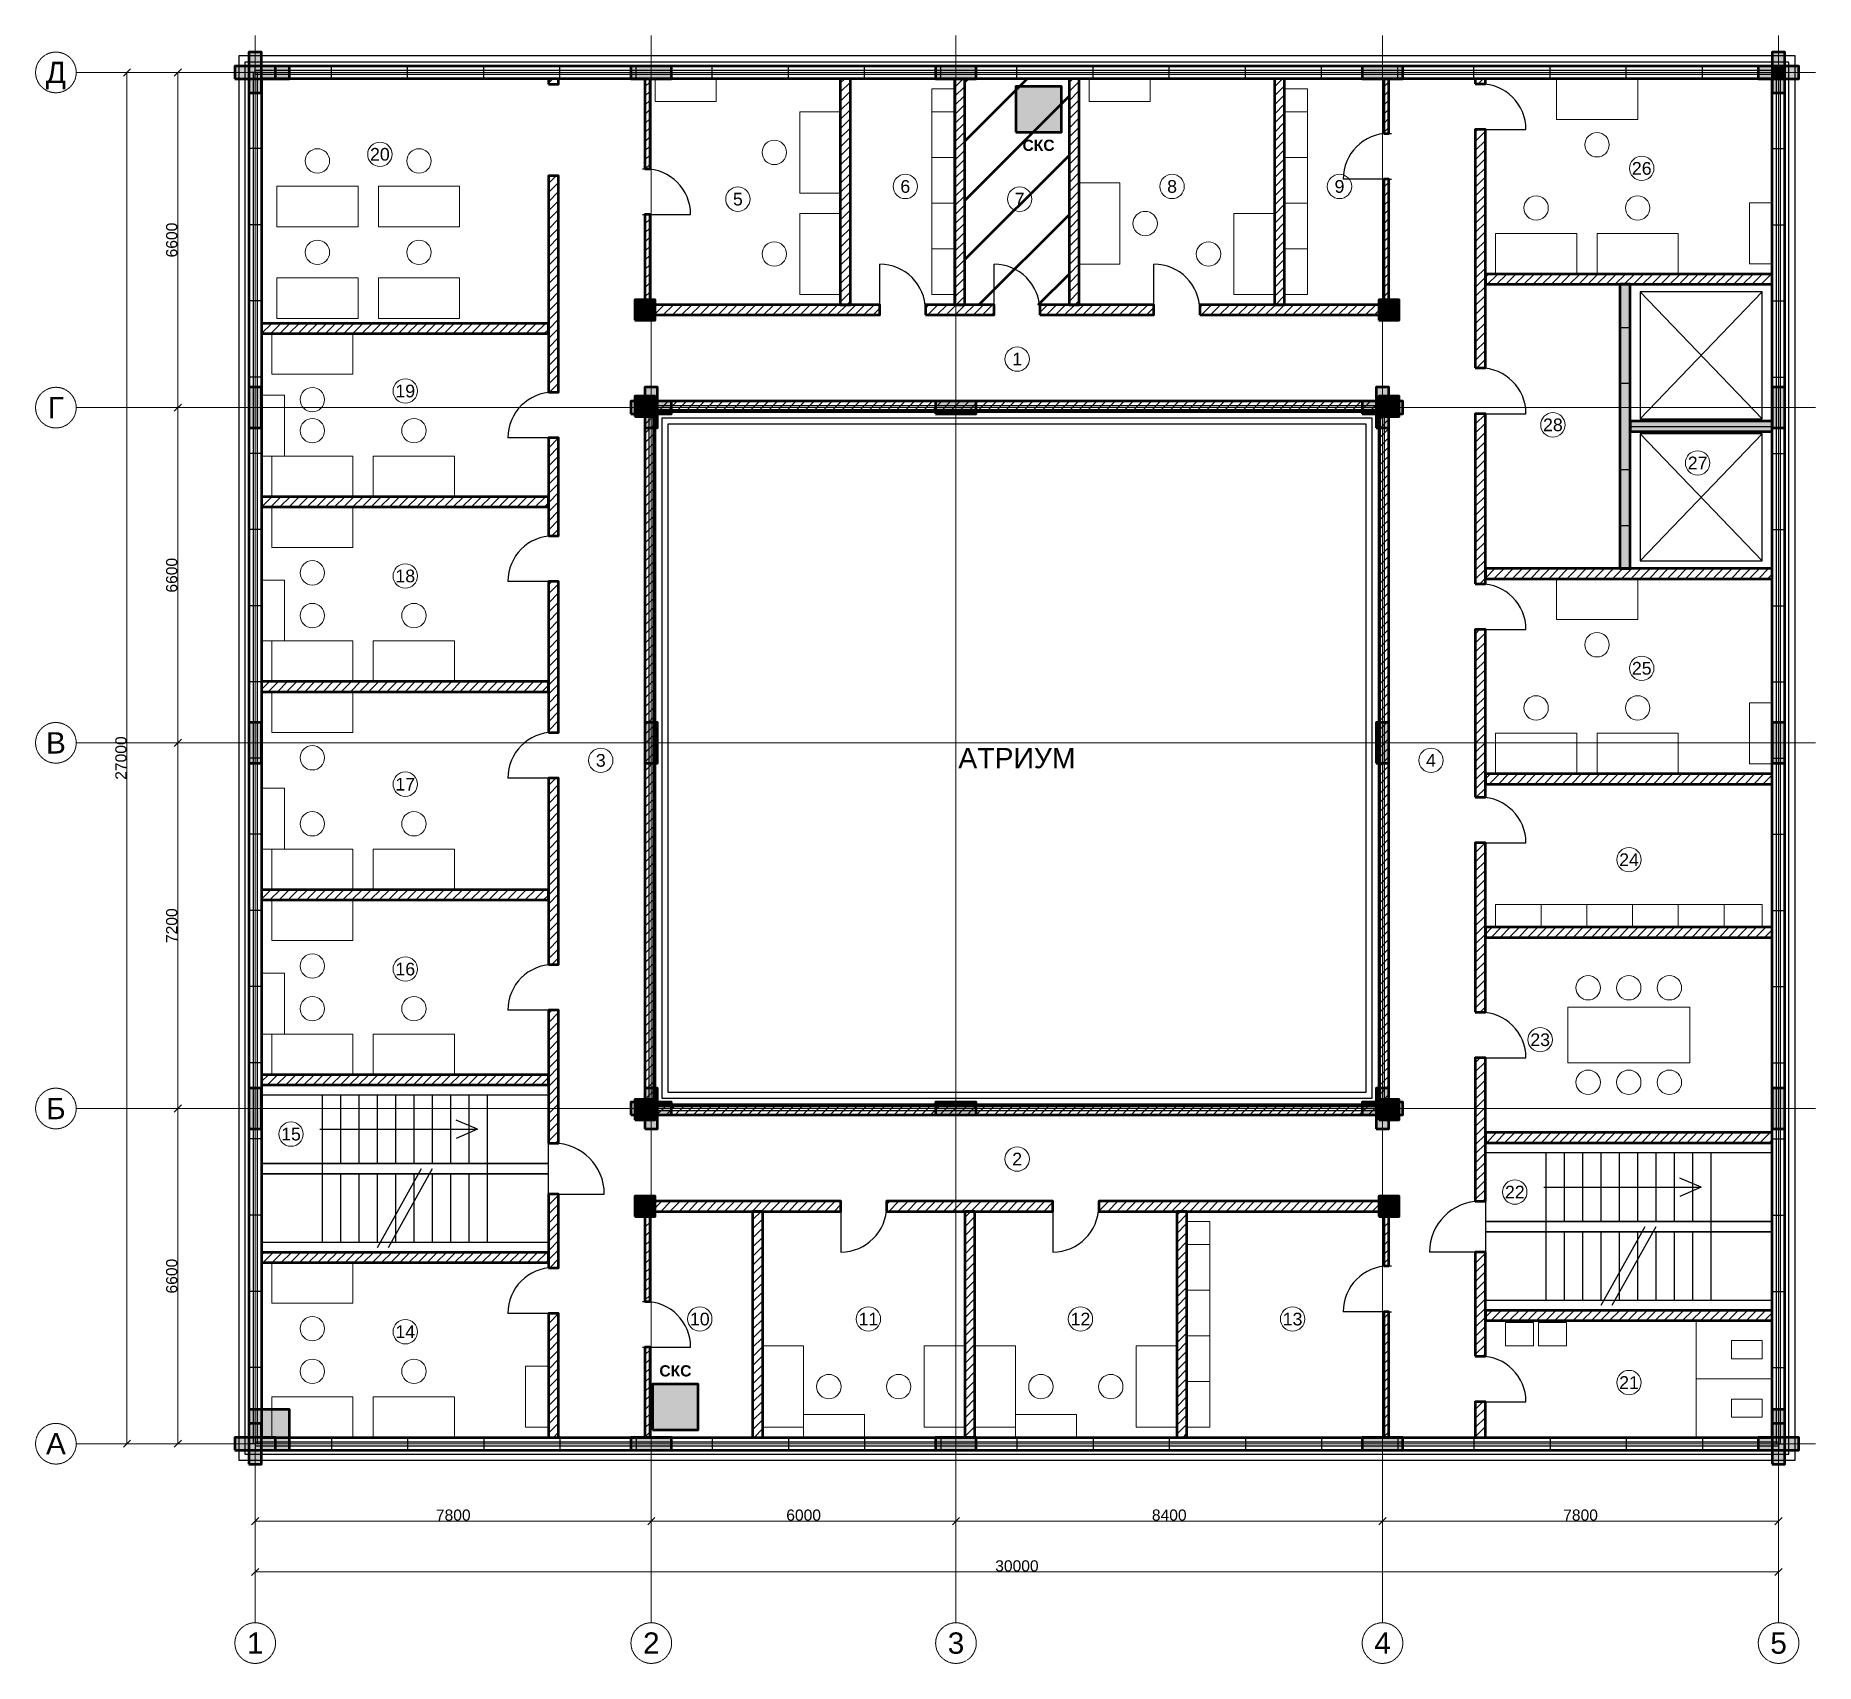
# Model space of a CAD drawing. Header units: millimetres. Extents: x -4325 to 30725, y -4325 to 27725.
import ezdxf
from ezdxf.enums import TextEntityAlignment as Align

# ---------------------------------------------------------------- set-up
doc = ezdxf.new("R2010")
doc.units = ezdxf.units.MM
doc.linetypes.add('CENTER2', pattern=[2.541, 1.587, -0.318, 0.318, -0.318])
for name, color, linetype, lineweight in [('A-ANNO-ROOM', 7, 'CONTINUOUS', 18), ('A-DIMS', 8, 'CONTINUOUS', 13), ('A-DOOR', 3, 'CONTINUOUS', 25), ('A-ELEV', 7, 'CONTINUOUS', 25), ('A-FACADE-PANEL', 8, 'CONTINUOUS', 25), ('A-FURN', 8, 'CONTINUOUS', 18), ('A-GLAZ-RIBBON', 5, 'CONTINUOUS', 25), ('A-GRID', 8, 'CENTER2', 13), ('A-HATCH', 9, 'CONTINUOUS', 9), ('A-OUTLINE', 7, 'CONTINUOUS', 50), ('A-SANI', 8, 'CONTINUOUS', 18), ('A-STAIR', 7, 'CONTINUOUS', 25), ('A-WALL-BLOCK', 9, 'CONTINUOUS', 50), ('A-WALL-RC', 7, 'CONTINUOUS', 50), ('E-SCS-RISER', 1, 'CONTINUOUS', 50), ('E-SERVER-ROOM', 1, 'CONTINUOUS', 50)]:
    doc.layers.add(name, color=color, linetype=linetype, lineweight=lineweight)
doc.styles.add('Arial', font='arial.ttf')
doc.styles.add('Arial-Bold', font='arialbd.ttf')
doc.styles.get("Standard").update_dxf_attribs({"font": 'arial.ttf'})

msp = doc.modelspace()

# ---------------------------------------------------------------- hatches: boundary and pattern name
at = {"layer": 'A-HATCH'}
h = msp.add_hatch(dxfattribs=at)
h.set_pattern_fill('ANSI31', scale=40)
h.paths.add_polyline_path([(5775, 26766.5), (5975, 26766.5), (5975, 26875), (5975, 26875), (5775, 26875), (5775, 26875)])
h = msp.add_hatch(dxfattribs=at)
h.set_pattern_fill('ANSI31', scale=40)
h.paths.add_polyline_path([(7675, 25100), (7775, 25100), (7775, 26875), (7775, 26875), (7675, 26875), (7675, 26875)])
h = msp.add_hatch(dxfattribs=at)
h.set_pattern_fill('ANSI31', scale=40)
h.paths.add_polyline_path([(11522, 22425), (11722, 22425), (11722, 26875), (11722, 26875), (11522, 26875), (11522, 26875)])
h = msp.add_hatch(dxfattribs=at)
h.set_pattern_fill('ANSI31', scale=40)
h.paths.add_polyline_path([(13774, 22425), (13974, 22425), (13974, 26875), (13974, 26875), (13774, 26875), (13774, 26875)])
h = msp.add_hatch(dxfattribs=at)
h.set_pattern_fill('ANSI31', scale=40)
h.paths.add_polyline_path([(16026, 22425), (16226, 22425), (16226, 26875), (16226, 26875), (16026, 26875), (16026, 26875)])
h = msp.add_hatch(dxfattribs=at)
h.set_pattern_fill('ANSI31', scale=40)
h.paths.add_polyline_path([(20073, 22425), (20273, 22425), (20273, 26875), (20273, 26875), (20073, 26875), (20073, 26875)])
h = msp.add_hatch(dxfattribs=at)
h.set_pattern_fill('ANSI31', scale=40)
h.paths.add_polyline_path([(22225, 25800), (22325, 25800), (22325, 26875), (22325, 26875), (22225, 26875), (22225, 26875)])
h = msp.add_hatch(dxfattribs=at)
h.set_pattern_fill('ANSI31', scale=40)
h.paths.add_polyline_path([(24025, 26775), (24225, 26775), (24225, 26875), (24225, 26875), (24025, 26875), (24025, 26875)])
h = msp.add_hatch(dxfattribs=at)
h.set_pattern_fill('ANSI31', scale=40)
h.paths.add_polyline_path([(24025, 21181), (24225, 21181), (24225, 25875), (24025, 25875)])
h = msp.add_hatch(dxfattribs=at)
h.set_pattern_fill('ANSI31', scale=40)
h.paths.add_polyline_path([(5775, 20702.5), (5975, 20702.5), (5975, 24966.5), (5775, 24966.5)])
h = msp.add_hatch(dxfattribs=at)
h.set_pattern_fill('ANSI31', scale=40)
h.paths.add_polyline_path([(22225, 22425), (22325, 22425), (22325, 24900), (22225, 24900)])
h = msp.add_hatch(dxfattribs=at)
h.set_pattern_fill('ANSI31', scale=40)
h.paths.add_polyline_path([(7675, 22425), (7775, 22425), (7775, 24200), (7675, 24200)])
h = msp.add_hatch(dxfattribs=at)
h.set_pattern_fill('ANSI31', scale=40)
h.paths.add_polyline_path([(24225, 22831), (29875, 22831), (29875, 22831), (29875, 23031), (29875, 23031), (24225, 23031)])
h = msp.add_hatch(dxfattribs=at)
h.set_pattern_fill('ANSI31', scale=40)
h.paths.add_polyline_path([(7675, 22225), (12298, 22225), (12298, 22425), (7675, 22425)])
h = msp.add_hatch(dxfattribs=at)
h.set_pattern_fill('ANSI31', scale=40)
h.paths.add_polyline_path([(13198, 22225), (14550, 22225), (14550, 22425), (13198, 22425)])
h = msp.add_hatch(dxfattribs=at)
h.set_pattern_fill('ANSI31', scale=40)
h.paths.add_polyline_path([(15450, 22225), (17699.5, 22225), (17699.5, 22425), (15450, 22425)])
h = msp.add_hatch(dxfattribs=at)
h.set_pattern_fill('ANSI31', scale=40)
h.paths.add_polyline_path([(18599.5, 22225), (22325, 22225), (22325, 22425), (18599.5, 22425)])
h = msp.add_hatch(dxfattribs=at)
h.set_pattern_fill('ANSI31', scale=40)
h.paths.add_polyline_path([(125, 21858), (125, 21858), (5775, 21858), (5775, 22058), (125, 22058), (125, 22058)])
h = msp.add_hatch(dxfattribs=at)
h.set_pattern_fill('ANSI31', scale=40)
h.paths.add_polyline_path([(7675, 20325), (22325, 20325), (22325, 20525), (7675, 20525)])
h = msp.add_hatch(dxfattribs=at)
h.set_pattern_fill('ANSI31', scale=40)
h.paths.add_polyline_path([(7675, 6675), (7875, 6675), (7875, 20325), (7675, 20325)])
h = msp.add_hatch(dxfattribs=at)
h.set_pattern_fill('ANSI31', scale=40)
h.paths.add_polyline_path([(22125, 6675), (22325, 6675), (22325, 20325), (22125, 20325)])
h = msp.add_hatch(dxfattribs=at)
h.set_pattern_fill('ANSI31', scale=40)
h.paths.add_polyline_path([(24025, 16931), (24225, 16931), (24225, 20281), (24025, 20281)])
h = msp.add_hatch(dxfattribs=at)
h.set_pattern_fill('ANSI31', scale=40)
h.paths.add_polyline_path([(5775, 17876.5), (5975, 17876.5), (5975, 19802.5), (5775, 19802.5)])
h = msp.add_hatch(dxfattribs=at)
h.set_pattern_fill('ANSI31', scale=40)
h.paths.add_polyline_path([(125, 18447), (125, 18447), (5775, 18447), (5775, 18647), (125, 18647), (125, 18647)])
h = msp.add_hatch(dxfattribs=at)
h.set_pattern_fill('ANSI31', scale=40)
h.paths.add_polyline_path([(24225, 17031), (29875, 17031), (29875, 17031), (29875, 17231), (29875, 17231), (24225, 17231)])
h = msp.add_hatch(dxfattribs=at)
h.set_pattern_fill('ANSI31', scale=40)
h.paths.add_polyline_path([(5775, 14006), (5975, 14006), (5975, 16976.5), (5775, 16976.5)])
h = msp.add_hatch(dxfattribs=at)
h.set_pattern_fill('ANSI31', scale=40)
h.paths.add_polyline_path([(24025, 12728.5), (24225, 12728.5), (24225, 16031), (24025, 16031)])
h = msp.add_hatch(dxfattribs=at)
h.set_pattern_fill('ANSI31', scale=40)
h.paths.add_polyline_path([(125, 14806), (125, 14806), (5775, 14806), (5775, 15006), (125, 15006), (125, 15006)])
h = msp.add_hatch(dxfattribs=at)
h.set_pattern_fill('ANSI31', scale=40)
h.paths.add_polyline_path([(5775, 9436), (5975, 9436), (5975, 13106), (5775, 13106)])
h = msp.add_hatch(dxfattribs=at)
h.set_pattern_fill('ANSI31', scale=40)
h.paths.add_polyline_path([(24225, 12988), (29875, 12988), (29875, 12988), (29875, 13188), (29875, 13188), (24225, 13188)])
h = msp.add_hatch(dxfattribs=at)
h.set_pattern_fill('ANSI31', scale=40)
h.paths.add_polyline_path([(24025, 8497), (24225, 8497), (24225, 11828.5), (24025, 11828.5)])
h = msp.add_hatch(dxfattribs=at)
h.set_pattern_fill('ANSI31', scale=40)
h.paths.add_polyline_path([(125, 10706), (125, 10706), (5775, 10706), (5775, 10906), (125, 10906), (125, 10906)])
h = msp.add_hatch(dxfattribs=at)
h.set_pattern_fill('ANSI31', scale=40)
h.paths.add_polyline_path([(24225, 9969), (29875, 9969), (29875, 9969), (29875, 10169), (29875, 10169), (24225, 10169)])
h = msp.add_hatch(dxfattribs=at)
h.set_pattern_fill('ANSI31', scale=40)
h.paths.add_polyline_path([(5775, 5916), (5975, 5916), (5975, 8536), (5775, 8536)])
h = msp.add_hatch(dxfattribs=at)
h.set_pattern_fill('ANSI31', scale=40)
h.paths.add_polyline_path([(24025, 4775), (24225, 4775), (24225, 7597), (24025, 7597)])
h = msp.add_hatch(dxfattribs=at)
h.set_pattern_fill('ANSI31', scale=40)
h.paths.add_polyline_path([(125, 7066), (125, 7066), (5775, 7066), (5775, 7266), (125, 7266), (125, 7266)])
h = msp.add_hatch(dxfattribs=at)
h.set_pattern_fill('ANSI31', scale=40)
h.paths.add_polyline_path([(7675, 6475), (22325, 6475), (22325, 6675), (7675, 6675)])
h = msp.add_hatch(dxfattribs=at)
h.set_pattern_fill('ANSI31', scale=40)
h.paths.add_polyline_path([(24225, 5925), (29875, 5925), (29875, 5925), (29875, 6125), (29875, 6125), (24225, 6125)])
h = msp.add_hatch(dxfattribs=at)
h.set_pattern_fill('ANSI31', scale=40)
h.paths.add_polyline_path([(5775, 3466), (5975, 3466), (5975, 4916), (5775, 4916)])
h = msp.add_hatch(dxfattribs=at)
h.set_pattern_fill('ANSI31', scale=40)
h.paths.add_polyline_path([(7675, 4575), (11534, 4575), (11534, 4775), (7675, 4775)])
h = msp.add_hatch(dxfattribs=at)
h.set_pattern_fill('ANSI31', scale=40)
h.paths.add_polyline_path([(7675, 2800), (7775, 2800), (7775, 4575), (7675, 4575)])
h = msp.add_hatch(dxfattribs=at)
h.set_pattern_fill('ANSI31', scale=40)
h.paths.add_polyline_path([(9796, 125), (9996, 125), (9996, 125), (9996, 4575), (9796, 4575), (9796, 125)])
h = msp.add_hatch(dxfattribs=at)
h.set_pattern_fill('ANSI31', scale=40)
h.paths.add_polyline_path([(12434, 4575), (15710.5, 4575), (15710.5, 4775), (12434, 4775)])
h = msp.add_hatch(dxfattribs=at)
h.set_pattern_fill('ANSI31', scale=40)
h.paths.add_polyline_path([(13972, 125), (14172, 125), (14172, 125), (14172, 4575), (13972, 4575), (13972, 125)])
h = msp.add_hatch(dxfattribs=at)
h.set_pattern_fill('ANSI31', scale=40)
h.paths.add_polyline_path([(16610.5, 4575), (22325, 4575), (22325, 4775), (16610.5, 4775)])
h = msp.add_hatch(dxfattribs=at)
h.set_pattern_fill('ANSI31', scale=40)
h.paths.add_polyline_path([(18149, 125), (18349, 125), (18349, 125), (18349, 4575), (18149, 4575), (18149, 125)])
h = msp.add_hatch(dxfattribs=at)
h.set_pattern_fill('ANSI31', scale=40)
h.paths.add_polyline_path([(22225, 3500), (22325, 3500), (22325, 4575), (22225, 4575)])
h = msp.add_hatch(dxfattribs=at)
h.set_pattern_fill('ANSI31', scale=40)
h.paths.add_polyline_path([(125, 3566), (125, 3566), (5775, 3566), (5775, 3766), (125, 3766), (125, 3766)])
h = msp.add_hatch(dxfattribs=at)
h.set_pattern_fill('ANSI31', scale=40)
h.paths.add_polyline_path([(24025, 1725), (24225, 1725), (24225, 3775), (24025, 3775)])
h = msp.add_hatch(dxfattribs=at)
h.set_pattern_fill('ANSI31', scale=40)
h.paths.add_polyline_path([(5775, 125), (5975, 125), (5975, 125), (5975, 2566), (5775, 2566), (5775, 125)])
h = msp.add_hatch(dxfattribs=at)
h.set_pattern_fill('ANSI31', scale=40)
h.paths.add_polyline_path([(22225, 125), (22325, 125), (22325, 125), (22325, 2600), (22225, 2600), (22225, 125)])
h = msp.add_hatch(dxfattribs=at)
h.set_pattern_fill('ANSI31', scale=40)
h.paths.add_polyline_path([(24225, 2425), (29875, 2425), (29875, 2425), (29875, 2625), (29875, 2625), (24225, 2625)])
h = msp.add_hatch(dxfattribs=at)
h.set_pattern_fill('ANSI31', scale=40)
h.paths.add_polyline_path([(7675, 125), (7775, 125), (7775, 125), (7775, 1900), (7675, 1900), (7675, 125)])
h = msp.add_hatch(dxfattribs=at)
h.set_pattern_fill('ANSI31', scale=40)
h.paths.add_polyline_path([(24025, 125), (24225, 125), (24225, 125), (24225, 825), (24025, 825), (24025, 125)])
at = {"layer": 'A-WALL-RC'}
h = msp.add_hatch(color=7, dxfattribs=at)
h.dxf.hatch_style = 1
h.paths.add_polyline_path([(-125, 26600), (125, 26600), (125, 27400), (-125, 27400)])
h = msp.add_hatch(color=7, dxfattribs=at)
h.dxf.hatch_style = 1
h.paths.add_polyline_path([(29875, 26600), (30125, 26600), (30125, 27400), (29875, 27400)])
h = msp.add_hatch(color=7, dxfattribs=at)
h.dxf.hatch_style = 1
h.paths.add_polyline_path([(-400, 26875), (400, 26875), (400, 27125), (-400, 27125)])
h = msp.add_hatch(color=7, dxfattribs=at)
h.dxf.hatch_style = 1
h.paths.add_polyline_path([(-125, 26875), (675, 26875), (675, 27125), (-125, 27125)])
h = msp.add_hatch(color=7, dxfattribs=at)
h.dxf.hatch_style = 1
h.paths.add_polyline_path([(7400, 26875), (8200, 26875), (8200, 27125), (7400, 27125)])
h = msp.add_hatch(color=7, dxfattribs=at)
h.dxf.hatch_style = 1
h.paths.add_polyline_path([(13400, 26875), (14200, 26875), (14200, 27125), (13400, 27125)])
h = msp.add_hatch(color=7, dxfattribs=at)
h.dxf.hatch_style = 1
h.paths.add_polyline_path([(21800, 26875), (22600, 26875), (22600, 27125), (21800, 27125)])
h = msp.add_hatch(color=7, dxfattribs=at)
h.dxf.hatch_style = 1
h.paths.add_polyline_path([(29600, 26875), (30400, 26875), (30400, 27125), (29600, 27125)])
h = msp.add_hatch(color=7, dxfattribs=at)
h.dxf.hatch_style = 1
h.paths.add_polyline_path([(29875, 26875), (30125, 26875), (30125, 27125), (29875, 27125)])
h = msp.add_hatch(color=7, dxfattribs=at)
h.dxf.hatch_style = 1
h.paths.add_polyline_path([(26875, 17231), (27075, 17231), (27075, 22831), (26875, 22831)])
h = msp.add_hatch(color=7, dxfattribs=at)
h.dxf.hatch_style = 1
h.paths.add_polyline_path([(7475, 22125), (7875, 22125), (7875, 22525), (7475, 22525)])
h = msp.add_hatch(color=7, dxfattribs=at)
h.dxf.hatch_style = 1
h.paths.add_polyline_path([(22125, 22125), (22525, 22125), (22525, 22525), (22125, 22525)])
h = msp.add_hatch(color=7, dxfattribs=at)
h.dxf.hatch_style = 1
h.paths.add_polyline_path([(-125, 20000), (125, 20000), (125, 20800), (-125, 20800)])
h = msp.add_hatch(color=7, dxfattribs=at)
h.dxf.hatch_style = 1
h.paths.add_polyline_path([(7675, 20000), (7925, 20000), (7925, 20800), (7675, 20800)])
h = msp.add_hatch(color=7, dxfattribs=at)
h.dxf.hatch_style = 1
h.paths.add_polyline_path([(22075, 20000), (22325, 20000), (22325, 20800), (22075, 20800)])
h = msp.add_hatch(color=7, dxfattribs=at)
h.dxf.hatch_style = 1
h.paths.add_polyline_path([(29875, 20000), (30125, 20000), (30125, 20800), (29875, 20800)])
h = msp.add_hatch(color=7, dxfattribs=at)
h.dxf.hatch_style = 1
h.paths.add_polyline_path([(7400, 20275), (8200, 20275), (8200, 20525), (7400, 20525)])
h = msp.add_hatch(color=7, dxfattribs=at)
h.dxf.hatch_style = 1
h.paths.add_polyline_path([(7475, 20225), (7875, 20225), (7875, 20625), (7475, 20625)])
h = msp.add_hatch(color=7, dxfattribs=at)
h.dxf.hatch_style = 1
h.paths.add_polyline_path([(13400, 20275), (14200, 20275), (14200, 20525), (13400, 20525)])
h = msp.add_hatch(color=7, dxfattribs=at)
h.dxf.hatch_style = 1
h.paths.add_polyline_path([(21800, 20275), (22600, 20275), (22600, 20525), (21800, 20525)])
h = msp.add_hatch(color=7, dxfattribs=at)
h.dxf.hatch_style = 1
h.paths.add_polyline_path([(22125, 20225), (22525, 20225), (22525, 20625), (22125, 20625)])
h = msp.add_hatch(color=7, dxfattribs=at)
h.dxf.hatch_style = 1
h.paths.add_polyline_path([(27075, 19931), (29875, 19931), (29875, 19931), (29875, 20131), (29875, 20131), (27075, 20131)])
h = msp.add_hatch(color=7, dxfattribs=at)
h.dxf.hatch_style = 1
h.paths.add_polyline_path([(-125, 13400), (125, 13400), (125, 14200), (-125, 14200)])
h = msp.add_hatch(color=7, dxfattribs=at)
h.dxf.hatch_style = 1
h.paths.add_polyline_path([(7675, 13400), (7925, 13400), (7925, 14200), (7675, 14200)])
h = msp.add_hatch(color=7, dxfattribs=at)
h.dxf.hatch_style = 1
h.paths.add_polyline_path([(22075, 13400), (22325, 13400), (22325, 14200), (22075, 14200)])
h = msp.add_hatch(color=7, dxfattribs=at)
h.dxf.hatch_style = 1
h.paths.add_polyline_path([(29875, 13400), (30125, 13400), (30125, 14200), (29875, 14200)])
h = msp.add_hatch(color=7, dxfattribs=at)
h.dxf.hatch_style = 1
h.paths.add_polyline_path([(-125, 6200), (125, 6200), (125, 7000), (-125, 7000)])
h = msp.add_hatch(color=7, dxfattribs=at)
h.dxf.hatch_style = 1
h.paths.add_polyline_path([(7400, 6475), (8200, 6475), (8200, 6725), (7400, 6725)])
h = msp.add_hatch(color=7, dxfattribs=at)
h.dxf.hatch_style = 1
h.paths.add_polyline_path([(7475, 6375), (7875, 6375), (7875, 6775), (7475, 6775)])
h = msp.add_hatch(color=7, dxfattribs=at)
h.dxf.hatch_style = 1
h.paths.add_polyline_path([(7675, 6200), (7925, 6200), (7925, 7000), (7675, 7000)])
h = msp.add_hatch(color=7, dxfattribs=at)
h.dxf.hatch_style = 1
h.paths.add_polyline_path([(13400, 6475), (14200, 6475), (14200, 6725), (13400, 6725)])
h = msp.add_hatch(color=7, dxfattribs=at)
h.dxf.hatch_style = 1
h.paths.add_polyline_path([(21800, 6475), (22600, 6475), (22600, 6725), (21800, 6725)])
h = msp.add_hatch(color=7, dxfattribs=at)
h.dxf.hatch_style = 1
h.paths.add_polyline_path([(22075, 6200), (22325, 6200), (22325, 7000), (22075, 7000)])
h = msp.add_hatch(color=7, dxfattribs=at)
h.dxf.hatch_style = 1
h.paths.add_polyline_path([(22125, 6375), (22525, 6375), (22525, 6775), (22125, 6775)])
h = msp.add_hatch(color=7, dxfattribs=at)
h.dxf.hatch_style = 1
h.paths.add_polyline_path([(29875, 6200), (30125, 6200), (30125, 7000), (29875, 7000)])
h = msp.add_hatch(color=7, dxfattribs=at)
h.dxf.hatch_style = 1
h.paths.add_polyline_path([(7475, 4475), (7875, 4475), (7875, 4875), (7475, 4875)])
h = msp.add_hatch(color=7, dxfattribs=at)
h.dxf.hatch_style = 1
h.paths.add_polyline_path([(22125, 4475), (22525, 4475), (22525, 4875), (22125, 4875)])
h = msp.add_hatch(color=7, dxfattribs=at)
h.dxf.hatch_style = 1
h.paths.add_polyline_path([(-125, -125), (675, -125), (675, 675), (-125, 675)])
h = msp.add_hatch(color=7, dxfattribs=at)
h.dxf.hatch_style = 1
h.paths.add_polyline_path([(-125, -400), (125, -400), (125, 400), (-125, 400)])
h = msp.add_hatch(color=7, dxfattribs=at)
h.dxf.hatch_style = 1
h.paths.add_polyline_path([(29875, -125), (30125, -125), (30125, 675), (29875, 675)])
h = msp.add_hatch(color=7, dxfattribs=at)
h.dxf.hatch_style = 1
h.paths.add_polyline_path([(29875, -400), (30125, -400), (30125, 400), (29875, 400)])
h = msp.add_hatch(color=7, dxfattribs=at)
h.dxf.hatch_style = 1
h.paths.add_polyline_path([(-400, -125), (400, -125), (400, 125), (-400, 125)])
h = msp.add_hatch(color=7, dxfattribs=at)
h.dxf.hatch_style = 1
h.paths.add_polyline_path([(7400, -125), (8200, -125), (8200, 125), (7400, 125)])
h = msp.add_hatch(color=7, dxfattribs=at)
h.dxf.hatch_style = 1
h.paths.add_polyline_path([(13400, -125), (14200, -125), (14200, 125), (13400, 125)])
h = msp.add_hatch(color=7, dxfattribs=at)
h.dxf.hatch_style = 1
h.paths.add_polyline_path([(21800, -125), (22600, -125), (22600, 125), (21800, 125)])
h = msp.add_hatch(color=7, dxfattribs=at)
h.dxf.hatch_style = 1
h.paths.add_polyline_path([(29600, -125), (30400, -125), (30400, 125), (29600, 125)])
at = {"layer": 'E-SCS-RISER'}
h = msp.add_hatch(color=7, dxfattribs=at)
h.dxf.hatch_style = 1
h.paths.add_polyline_path([(14976, 25825), (15876, 25825), (15876, 26725), (14976, 26725)])
h = msp.add_hatch(color=7, dxfattribs=at)
h.dxf.hatch_style = 1
h.paths.add_polyline_path([(7825, 275), (8725, 275), (8725, 1175), (7825, 1175)])
at = {"layer": 'E-SERVER-ROOM'}
h = msp.add_hatch(dxfattribs=at)
h.set_pattern_fill('ANSI31', scale=260)
h.paths.add_polyline_path([(13974, 22425), (16026, 22425), (16026, 26875), (13974, 26875)])

# ---------------------------------------------------------------- linework, layer by layer
at = {"layer": 'A-ANNO-ROOM'}
for centre in [(2455, 25388), (27305, 25111), (12802, 24755), (18056, 24755), (21353, 24755), (9505, 24505), (15054, 24505), (15005, 21355), (2955, 20727), (25555, 20061), (28405, 19311), (2955, 17086), (27305, 15268), (6805, 13455), (23155, 13455), (2955, 12986), (27055, 11499), (2955, 9346), (25305, 7955), (705, 6096), (15005, 5605), (24805, 4955), (8755, 2455), (12076, 2455), (16252, 2455), (20429, 2455), (2955, 2205), (27055, 1205)]:
    msp.add_circle(centre, 240, dxfattribs=at)
at = {"layer": 'A-DIMS'}
for p, q in [((-2595.71, 26929.29), (-2454.29, 27070.71)), ((-2525, 0), (-2525, 27000)), ((-1595.71, 26929.29), (-1454.29, 27070.71)), ((-1525, 20400), (-1525, 27000)), ((-1595.71, 20329.29), (-1454.29, 20470.71)), ((-1595.71, 20329.29), (-1454.29, 20470.71)), ((-1525, 13800), (-1525, 20400)), ((-1595.71, 13729.29), (-1454.29, 13870.71)), ((-1595.71, 13729.29), (-1454.29, 13870.71)), ((-1525, 6600), (-1525, 13800)), ((-1595.71, 6529.29), (-1454.29, 6670.71)), ((-1595.71, 6529.29), (-1454.29, 6670.71)), ((-1525, 0), (-1525, 6600)), ((-2595.71, -70.71), (-2454.29, 70.71)), ((-1595.71, -70.71), (-1454.29, 70.71)), ((-70.71, -1595.71), (70.71, -1454.29)), ((0, -1525), (7800, -1525)), ((7729.29, -1595.71), (7870.71, -1454.29)), ((7729.29, -1595.71), (7870.71, -1454.29)), ((7800, -1525), (13800, -1525)), ((13729.29, -1595.71), (13870.71, -1454.29)), ((13729.29, -1595.71), (13870.71, -1454.29)), ((13800, -1525), (22200, -1525)), ((22129.29, -1595.71), (22270.71, -1454.29)), ((22129.29, -1595.71), (22270.71, -1454.29)), ((22200, -1525), (30000, -1525)), ((29929.29, -1595.71), (30070.71, -1454.29)), ((-70.71, -2595.71), (70.71, -2454.29)), ((0, -2525), (30000, -2525)), ((29929.29, -2595.71), (30070.71, -2454.29))]:
    msp.add_line(p, q, dxfattribs=at)
at = {"layer": 'A-DOOR'}
for p, q in [((5775, 26766.5), (5975, 26766.5)), ((24025, 26775), (24225, 26775)), ((22275, 25800), (22375, 25800)), ((24025, 25875), (24225, 25875)), ((24125, 25875), (25025, 25875)), ((5775, 24966.5), (5975, 24966.5)), ((7625, 25100), (7725, 25100)), ((22325, 24900), (21425, 24900)), ((22275, 24900), (22375, 24900)), ((7625, 24200), (7725, 24200)), ((7675, 24200), (8575, 24200)), ((12298, 22325), (12298, 23225)), ((14550, 22325), (14550, 23225)), ((17699.5, 22325), (17699.5, 23225)), ((12298, 22225), (12298, 22425)), ((13198, 22225), (13198, 22425)), ((14550, 22225), (14550, 22425)), ((15450, 22225), (15450, 22425)), ((17699.5, 22225), (17699.5, 22425)), ((18599.5, 22225), (18599.5, 22425)), ((26875, 21981), (27075, 21981)), ((24025, 21181), (24225, 21181)), ((5775, 20702.5), (5975, 20702.5)), ((26875, 20881), (27075, 20881)), ((24025, 20281), (24225, 20281)), ((24125, 20281), (25025, 20281)), ((5875, 19802.5), (4975, 19802.5)), ((5775, 19802.5), (5975, 19802.5)), ((26875, 19181), (27075, 19181)), ((5775, 17876.5), (5975, 17876.5)), ((26875, 18081), (27075, 18081)), ((5875, 16976.5), (4975, 16976.5)), ((5775, 16976.5), (5975, 16976.5)), ((24025, 16931), (24225, 16931)), ((24025, 16031), (24225, 16031)), ((24125, 16031), (25025, 16031)), ((5775, 14006), (5975, 14006)), ((5875, 13106), (4975, 13106)), ((5775, 13106), (5975, 13106)), ((24025, 12728.5), (24225, 12728.5)), ((24025, 11828.5), (24225, 11828.5)), ((24125, 11828.5), (25025, 11828.5)), ((5775, 9436), (5975, 9436)), ((5875, 8536), (4975, 8536)), ((5775, 8536), (5975, 8536)), ((24025, 8497), (24225, 8497)), ((24025, 7597), (24225, 7597)), ((24125, 7597), (25025, 7597)), ((5775, 5916), (5975, 5916)), ((5775, 4916), (5975, 4916)), ((5875, 4916), (6875, 4916)), ((11534, 4575), (11534, 4775)), ((11534, 4675), (11534, 3775)), ((12434, 4575), (12434, 4775)), ((15710.5, 4575), (15710.5, 4775)), ((15710.5, 4675), (15710.5, 3775)), ((16610.5, 4575), (16610.5, 4775)), ((24025, 4775), (24225, 4775)), ((24125, 3775), (23125, 3775)), ((24025, 3775), (24225, 3775)), ((5775, 3466), (5975, 3466)), ((22275, 3500), (22375, 3500)), ((5875, 2566), (4975, 2566)), ((5775, 2566), (5975, 2566)), ((7625, 2800), (7725, 2800)), ((22325, 2600), (21425, 2600)), ((22275, 2600), (22375, 2600)), ((7625, 1900), (7725, 1900)), ((7675, 1900), (8575, 1900)), ((24025, 1725), (24225, 1725)), ((24025, 825), (24225, 825)), ((24125, 825), (25025, 825))]:
    msp.add_line(p, q, dxfattribs=at)
for centre, radius, start, end in [((24125, 25875), 900, 0, 90), ((22325, 24900), 900, 90, 180), ((7675, 24200), 900, 0, 90), ((12298, 22325), 900, 0, 90), ((14550, 22325), 900, 0, 90), ((17699.5, 22325), 900, 0, 90), ((24125, 20281), 900, 0, 90), ((5875, 19802.5), 900, 90, 180), ((5875, 16976.5), 900, 90, 180), ((24125, 16031), 900, 0, 90), ((5875, 13106), 900, 90, 180), ((24125, 11828.5), 900, 0, 90), ((5875, 8536), 900, 90, 180), ((24125, 7597), 900, 0, 90), ((5875, 4916), 1000, 0, 90), ((11534, 4675), 900, -90, 0), ((15710.5, 4675), 900, -90, 0), ((24125, 3775), 1000, 90, 180), ((5875, 2566), 900, 90, 180), ((22325, 2600), 900, 90, 180), ((7675, 1900), 900, 0, 90), ((24125, 825), 900, 0, 90)]:
    msp.add_arc(centre, radius, start, end, dxfattribs=at)
at = {"layer": 'A-ELEV'}
for p, q in [((27275, 20181), (29675, 22681)), ((27275, 22681), (29675, 20181)), ((27075, 20031), (29875, 20031)), ((27275, 17381), (29675, 19881)), ((27275, 19881), (29675, 17381))]:
    msp.add_line(p, q, dxfattribs=at)
for points in [[(27275, 20181), (29675, 20181), (29675, 22681), (27275, 22681)], [(27275, 17381), (29675, 17381), (29675, 19881), (27275, 19881)]]:
    msp.add_lwpolyline(points, close=True, dxfattribs=at)
at = {"layer": 'A-FACADE-PANEL'}
for points in [[(-325, -325), (30325, -325), (30325, 27325), (-325, 27325)], [(-205, -205), (30205, -205), (30205, 27205), (-205, 27205)], [(8005, 6805), (21995, 6805), (21995, 20195), (8005, 20195)], [(8125, 6925), (21875, 6925), (21875, 20075), (8125, 20075)]]:
    msp.add_lwpolyline(points, close=True, dxfattribs=at)
at = {"layer": 'A-FURN'}
for p, q in [((13324, 26225), (13774, 26225)), ((20273, 26225), (20723, 26225)), ((13324, 25325), (13774, 25325)), ((20273, 25325), (20723, 25325)), ((13324, 24425), (13774, 24425)), ((20273, 24425), (20723, 24425)), ((13324, 23525), (13774, 23525)), ((20273, 23525), (20723, 23525)), ((25325, 10169), (25325, 10619)), ((26225, 10169), (26225, 10619)), ((27125, 10169), (27125, 10619)), ((28025, 10169), (28025, 10619)), ((28925, 10169), (28925, 10619)), ((18349, 3925), (18799, 3925)), ((18349, 3025), (18799, 3025)), ((18349, 2125), (18799, 2125)), ((18349, 1225), (18799, 1225))]:
    msp.add_line(p, q, dxfattribs=at)
for points in [[(7875, 26425), (9075, 26425), (9075, 26875), (7875, 26875)], [(13324, 22625), (13774, 22625), (13774, 26675), (13324, 26675)], [(16426, 26425), (17626, 26425), (17626, 26875), (16426, 26875)], [(20273, 22625), (20723, 22625), (20723, 26675), (20273, 26675)], [(25625, 26075), (27225, 26075), (27225, 26875), (25625, 26875)], [(10722, 24625), (11522, 24625), (11522, 26225), (10722, 26225)], [(425, 23958), (2025, 23958), (2025, 24758), (425, 24758)], [(2425, 23958), (4025, 23958), (4025, 24758), (2425, 24758)], [(16226, 23225), (17026, 23225), (17026, 24825), (16226, 24825)], [(10722, 22625), (11522, 22625), (11522, 24225), (10722, 24225)], [(19273, 22625), (20073, 22625), (20073, 24225), (19273, 24225)], [(29425, 23231), (29875, 23231), (29875, 24431), (29425, 24431)], [(24425, 23031), (26025, 23031), (26025, 23831), (24425, 23831)], [(26425, 23031), (28025, 23031), (28025, 23831), (26425, 23831)], [(425, 22158), (2025, 22158), (2025, 22958), (425, 22958)], [(2425, 22158), (4025, 22158), (4025, 22958), (2425, 22958)], [(325, 21058), (1925, 21058), (1925, 21858), (325, 21858)], [(125, 19447), (575, 19447), (575, 20647), (125, 20647)], [(325, 18647), (1925, 18647), (1925, 19447), (325, 19447)], [(2325, 18647), (3925, 18647), (3925, 19447), (2325, 19447)], [(325, 17647), (1925, 17647), (1925, 18447), (325, 18447)], [(125, 15806), (575, 15806), (575, 17006), (125, 17006)], [(25625, 16231), (27225, 16231), (27225, 17031), (25625, 17031)], [(325, 15006), (1925, 15006), (1925, 15806), (325, 15806)], [(2325, 15006), (3925, 15006), (3925, 15806), (2325, 15806)], [(325, 14006), (1925, 14006), (1925, 14806), (325, 14806)], [(29425, 13388), (29875, 13388), (29875, 14588), (29425, 14588)], [(24425, 13188), (26025, 13188), (26025, 13988), (24425, 13988)], [(26425, 13188), (28025, 13188), (28025, 13988), (26425, 13988)], [(125, 11706), (575, 11706), (575, 12906), (125, 12906)], [(325, 10906), (1925, 10906), (1925, 11706), (325, 11706)], [(2325, 10906), (3925, 10906), (3925, 11706), (2325, 11706)], [(325, 9906), (1925, 9906), (1925, 10706), (325, 10706)], [(24425, 10169), (29675, 10169), (29675, 10619), (24425, 10619)], [(125, 8066), (575, 8066), (575, 9266), (125, 9266)], [(25850, 7497), (28250, 7497), (28250, 8597), (25850, 8597)], [(325, 7266), (1925, 7266), (1925, 8066), (325, 8066)], [(2325, 7266), (3925, 7266), (3925, 8066), (2325, 8066)], [(18349, 325), (18799, 325), (18799, 4375), (18349, 4375)], [(325, 2766), (1925, 2766), (1925, 3566), (325, 3566)], [(9996, 325), (10796, 325), (10796, 1925), (9996, 1925)], [(13172, 325), (13972, 325), (13972, 1925), (13172, 1925)], [(14172, 325), (14972, 325), (14972, 1925), (14172, 1925)], [(17349, 325), (18149, 325), (18149, 1925), (17349, 1925)], [(5325, 325), (5775, 325), (5775, 1525), (5325, 1525)], [(325, 125), (1925, 125), (1925, 925), (325, 925)], [(2325, 125), (3925, 125), (3925, 925), (2325, 925)], [(10796, 125), (11996, 125), (11996, 575), (10796, 575)], [(14972, 125), (16172, 125), (16172, 575), (14972, 575)]]:
    msp.add_lwpolyline(points, close=True, dxfattribs=at)
for centre in [(10222, 25425), (26425, 25575), (1225, 25258), (3225, 25258), (25225, 24331), (27225, 24331), (17526, 24025), (1225, 23458), (3225, 23458), (10222, 23425), (18773, 23425), (1125, 20558), (1125, 19947), (3125, 19947), (1125, 17147), (1125, 16306), (3125, 16306), (26425, 15731), (25225, 14488), (27225, 14488), (1125, 13506), (1125, 12206), (3125, 12206), (1125, 9406), (26250, 8977), (27050, 8977), (27850, 8977), (1125, 8566), (3125, 8566), (26250, 7117), (27050, 7117), (27850, 7117), (1125, 2266), (1125, 1425), (3125, 1425), (11296, 1125), (12672, 1125), (15472, 1125), (16849, 1125)]:
    msp.add_circle(centre, 240, dxfattribs=at)
at = {"layer": 'A-GLAZ-RIBBON'}
for p, q in [((125, 27000), (-125, 27000)), ((-40, 27000), (-40, 0)), ((0, 26875), (0, 27125)), ((30000, 27040), (0, 27040)), ((40, 27000), (40, 0)), ((1500, 26875), (1500, 27125)), ((3000, 26875), (3000, 27125)), ((4500, 26875), (4500, 27125)), ((6000, 26875), (6000, 27125)), ((7500, 26875), (7500, 27125)), ((9000, 26875), (9000, 27125)), ((10500, 26875), (10500, 27125)), ((12000, 26875), (12000, 27125)), ((13500, 26875), (13500, 27125)), ((15000, 26875), (15000, 27125)), ((16500, 26875), (16500, 27125)), ((18000, 26875), (18000, 27125)), ((19500, 26875), (19500, 27125)), ((21000, 26875), (21000, 27125)), ((22500, 26875), (22500, 27125)), ((24000, 26875), (24000, 27125)), ((25500, 26875), (25500, 27125)), ((27000, 26875), (27000, 27125)), ((28500, 26875), (28500, 27125)), ((29875, 27000), (30125, 27000)), ((29960, 0), (29960, 27000)), ((30000, 26875), (30000, 27125)), ((30040, 0), (30040, 27000)), ((30000, 26960), (0, 26960)), ((125, 25500), (-125, 25500)), ((29875, 25500), (30125, 25500)), ((125, 24000), (-125, 24000)), ((29875, 24000), (30125, 24000)), ((125, 22500), (-125, 22500)), ((29875, 22500), (30125, 22500)), ((125, 21000), (-125, 21000)), ((29875, 21000), (30125, 21000)), ((7760, 6600), (7760, 20400)), ((7800, 20440), (22200, 20440)), ((7800, 20360), (22200, 20360)), ((7840, 6600), (7840, 20400)), ((22160, 6600), (22160, 20400)), ((22240, 6600), (22240, 20400)), ((125, 19500), (-125, 19500)), ((29875, 19500), (30125, 19500)), ((125, 18000), (-125, 18000)), ((29875, 18000), (30125, 18000)), ((125, 16500), (-125, 16500)), ((29875, 16500), (30125, 16500)), ((125, 15000), (-125, 15000)), ((29875, 15000), (30125, 15000)), ((125, 13500), (-125, 13500)), ((29875, 13500), (30125, 13500)), ((125, 12000), (-125, 12000)), ((29875, 12000), (30125, 12000)), ((125, 10500), (-125, 10500)), ((29875, 10500), (30125, 10500)), ((125, 9000), (-125, 9000)), ((29875, 9000), (30125, 9000)), ((125, 7500), (-125, 7500)), ((29875, 7500), (30125, 7500)), ((7800, 6640), (22200, 6640)), ((7800, 6560), (22200, 6560)), ((125, 6000), (-125, 6000)), ((29875, 6000), (30125, 6000)), ((125, 4500), (-125, 4500)), ((29875, 4500), (30125, 4500)), ((125, 3000), (-125, 3000)), ((29875, 3000), (30125, 3000)), ((125, 1500), (-125, 1500)), ((29875, 1500), (30125, 1500)), ((125, 0), (-125, 0)), ((0, 125), (0, -125)), ((0, 40), (30000, 40)), ((1500, 125), (1500, -125)), ((3000, 125), (3000, -125)), ((4500, 125), (4500, -125)), ((6000, 125), (6000, -125)), ((7500, 125), (7500, -125)), ((9000, 125), (9000, -125)), ((10500, 125), (10500, -125)), ((12000, 125), (12000, -125)), ((13500, 125), (13500, -125)), ((15000, 125), (15000, -125)), ((16500, 125), (16500, -125)), ((18000, 125), (18000, -125)), ((19500, 125), (19500, -125)), ((21000, 125), (21000, -125)), ((22500, 125), (22500, -125)), ((24000, 125), (24000, -125)), ((25500, 125), (25500, -125)), ((27000, 125), (27000, -125)), ((28500, 125), (28500, -125)), ((29875, 0), (30125, 0)), ((30000, 125), (30000, -125)), ((0, -40), (30000, -40))]:
    msp.add_line(p, q, dxfattribs=at)
at = {"layer": 'A-GRID'}
for p, q in [((0, -3525), (0, 27725)), ((7800, -3525), (7800, 27725)), ((13800, -3525), (13800, 27725)), ((22200, -3525), (22200, 27725)), ((30000, -3525), (30000, 27725)), ((-3525, 27000), (30725, 27000)), ((-3525, 20400), (30725, 20400)), ((-3525, 13800), (30725, 13800)), ((-3525, 6600), (30725, 6600)), ((-3525, 0), (30725, 0))]:
    msp.add_line(p, q, dxfattribs=at)
for centre in [(-3925, 27000), (-3925, 20400), (-3925, 13800), (-3925, 6600), (-3925, 0), (0, -3925), (7800, -3925), (13800, -3925), (22200, -3925), (30000, -3925)]:
    msp.add_circle(centre, 400, dxfattribs=at)
at = {"layer": 'A-OUTLINE'}
for points in [[(-125, -125), (30125, -125), (30125, 27125), (-125, 27125)], [(125, 125), (29875, 125), (29875, 26875), (125, 26875)], [(7675, 6475), (22325, 6475), (22325, 20525), (7675, 20525)]]:
    msp.add_lwpolyline(points, close=True, dxfattribs=at)
at = {"layer": 'A-SANI'}
for points in [[(24625, 1925), (25175, 1925), (25175, 2385), (24625, 2385)], [(25275, 1925), (25825, 1925), (25825, 2385), (25275, 2385)], [(28375, 1275), (29875, 1275), (29875, 2425), (28375, 2425)], [(29075, 1670), (29675, 1670), (29675, 2030), (29075, 2030)], [(28375, 125), (29875, 125), (29875, 1275), (28375, 1275)], [(29075, 520), (29675, 520), (29675, 880), (29075, 880)]]:
    msp.add_lwpolyline(points, close=True, dxfattribs=at)
at = {"layer": 'A-STAIR'}
for p, q in [((1325, 3966), (1325, 6866)), ((1686.11, 5516), (1686.11, 6866)), ((2047.22, 5516), (2047.22, 6866)), ((2408.33, 5516), (2408.33, 6866)), ((2769.44, 5516), (2769.44, 6866)), ((3130.56, 5516), (3130.56, 6866)), ((3491.67, 5516), (3491.67, 6866)), ((3852.78, 5516), (3852.78, 6866)), ((4213.89, 5516), (4213.89, 6866)), ((4575, 5516), (4575, 6866)), ((4575, 3966), (4575, 6866)), ((4375, 6191), (3955, 6371)), ((1275, 6191), (4375, 6191)), ((4375, 6191), (3955, 6011)), ((25425, 2825), (25425, 5725)), ((25786.11, 4375), (25786.11, 5725)), ((26147.22, 4375), (26147.22, 5725)), ((26508.33, 4375), (26508.33, 5725)), ((26869.44, 4375), (26869.44, 5725)), ((27230.56, 4375), (27230.56, 5725)), ((27591.67, 4375), (27591.67, 5725)), ((27952.78, 4375), (27952.78, 5725)), ((28313.89, 4375), (28313.89, 5725)), ((28675, 4375), (28675, 5725)), ((28675, 2825), (28675, 5725)), ((1686.11, 3966), (1686.11, 5316)), ((2047.22, 3966), (2047.22, 5316)), ((2408.33, 3866), (3275, 5416)), ((2408.33, 3966), (2408.33, 5316)), ((2625, 3866), (3491.67, 5416)), ((2769.44, 3966), (2769.44, 5316)), ((3130.56, 3966), (3130.56, 5316)), ((3491.67, 3966), (3491.67, 5316)), ((3852.78, 3966), (3852.78, 5316)), ((4213.89, 3966), (4213.89, 5316)), ((4575, 3966), (4575, 5316)), ((25375, 5050), (28475, 5050)), ((28475, 5050), (28055, 5230)), ((28475, 5050), (28055, 4870)), ((26508.33, 2725), (27375, 4275)), ((26725, 2725), (27591.67, 4275)), ((25786.11, 2825), (25786.11, 4175)), ((26147.22, 2825), (26147.22, 4175)), ((26508.33, 2825), (26508.33, 4175)), ((26869.44, 2825), (26869.44, 4175)), ((27230.56, 2825), (27230.56, 4175)), ((27591.67, 2825), (27591.67, 4175)), ((27952.78, 2825), (27952.78, 4175)), ((28313.89, 2825), (28313.89, 4175)), ((28675, 2825), (28675, 4175))]:
    msp.add_line(p, q, dxfattribs=at)
for points in [[(125, 5516), (5775, 5516), (5775, 6866), (125, 6866)], [(24225, 4375), (29875, 4375), (29875, 5725), (24225, 5725)], [(125, 5316), (5775, 5316), (5775, 5516), (125, 5516)], [(125, 3966), (5775, 3966), (5775, 5316), (125, 5316)], [(24225, 4175), (29875, 4175), (29875, 4375), (24225, 4375)], [(24225, 2825), (29875, 2825), (29875, 4175), (24225, 4175)]]:
    msp.add_lwpolyline(points, close=True, dxfattribs=at)
at = {"layer": 'A-WALL-BLOCK'}
for points in [[(5775, 26766.5), (5975, 26766.5), (5975, 26875), (5975, 26875), (5775, 26875), (5775, 26875)], [(7675, 25100), (7775, 25100), (7775, 26875), (7775, 26875), (7675, 26875), (7675, 26875)], [(11522, 22425), (11722, 22425), (11722, 26875), (11722, 26875), (11522, 26875), (11522, 26875)], [(13774, 22425), (13974, 22425), (13974, 26875), (13974, 26875), (13774, 26875), (13774, 26875)], [(16026, 22425), (16226, 22425), (16226, 26875), (16226, 26875), (16026, 26875), (16026, 26875)], [(20073, 22425), (20273, 22425), (20273, 26875), (20273, 26875), (20073, 26875), (20073, 26875)], [(22225, 25800), (22325, 25800), (22325, 26875), (22325, 26875), (22225, 26875), (22225, 26875)], [(24025, 26775), (24225, 26775), (24225, 26875), (24225, 26875), (24025, 26875), (24025, 26875)], [(24025, 21181), (24225, 21181), (24225, 25875), (24025, 25875)], [(5775, 20702.5), (5975, 20702.5), (5975, 24966.5), (5775, 24966.5)], [(22225, 22425), (22325, 22425), (22325, 24900), (22225, 24900)], [(7675, 22425), (7775, 22425), (7775, 24200), (7675, 24200)], [(24225, 22831), (29875, 22831), (29875, 22831), (29875, 23031), (29875, 23031), (24225, 23031)], [(7675, 22225), (12298, 22225), (12298, 22425), (7675, 22425)], [(13198, 22225), (14550, 22225), (14550, 22425), (13198, 22425)], [(15450, 22225), (17699.5, 22225), (17699.5, 22425), (15450, 22425)], [(18599.5, 22225), (22325, 22225), (22325, 22425), (18599.5, 22425)], [(125, 21858), (125, 21858), (5775, 21858), (5775, 22058), (125, 22058), (125, 22058)], [(7675, 20325), (22325, 20325), (22325, 20525), (7675, 20525)], [(7675, 6675), (7875, 6675), (7875, 20325), (7675, 20325)], [(22125, 6675), (22325, 6675), (22325, 20325), (22125, 20325)], [(24025, 16931), (24225, 16931), (24225, 20281), (24025, 20281)], [(5775, 17876.5), (5975, 17876.5), (5975, 19802.5), (5775, 19802.5)], [(125, 18447), (125, 18447), (5775, 18447), (5775, 18647), (125, 18647), (125, 18647)], [(24225, 17031), (29875, 17031), (29875, 17031), (29875, 17231), (29875, 17231), (24225, 17231)], [(5775, 14006), (5975, 14006), (5975, 16976.5), (5775, 16976.5)], [(24025, 12728.5), (24225, 12728.5), (24225, 16031), (24025, 16031)], [(125, 14806), (125, 14806), (5775, 14806), (5775, 15006), (125, 15006), (125, 15006)], [(5775, 9436), (5975, 9436), (5975, 13106), (5775, 13106)], [(24225, 12988), (29875, 12988), (29875, 12988), (29875, 13188), (29875, 13188), (24225, 13188)], [(24025, 8497), (24225, 8497), (24225, 11828.5), (24025, 11828.5)], [(125, 10706), (125, 10706), (5775, 10706), (5775, 10906), (125, 10906), (125, 10906)], [(24225, 9969), (29875, 9969), (29875, 9969), (29875, 10169), (29875, 10169), (24225, 10169)], [(5775, 5916), (5975, 5916), (5975, 8536), (5775, 8536)], [(24025, 4775), (24225, 4775), (24225, 7597), (24025, 7597)], [(125, 7066), (125, 7066), (5775, 7066), (5775, 7266), (125, 7266), (125, 7266)], [(7675, 6475), (22325, 6475), (22325, 6675), (7675, 6675)], [(24225, 5925), (29875, 5925), (29875, 5925), (29875, 6125), (29875, 6125), (24225, 6125)], [(5775, 3466), (5975, 3466), (5975, 4916), (5775, 4916)], [(7675, 4575), (11534, 4575), (11534, 4775), (7675, 4775)], [(7675, 2800), (7775, 2800), (7775, 4575), (7675, 4575)], [(9796, 125), (9996, 125), (9996, 125), (9996, 4575), (9796, 4575), (9796, 125)], [(12434, 4575), (15710.5, 4575), (15710.5, 4775), (12434, 4775)], [(13972, 125), (14172, 125), (14172, 125), (14172, 4575), (13972, 4575), (13972, 125)], [(16610.5, 4575), (22325, 4575), (22325, 4775), (16610.5, 4775)], [(18149, 125), (18349, 125), (18349, 125), (18349, 4575), (18149, 4575), (18149, 125)], [(22225, 3500), (22325, 3500), (22325, 4575), (22225, 4575)], [(125, 3566), (125, 3566), (5775, 3566), (5775, 3766), (125, 3766), (125, 3766)], [(24025, 1725), (24225, 1725), (24225, 3775), (24025, 3775)], [(5775, 125), (5975, 125), (5975, 125), (5975, 2566), (5775, 2566), (5775, 125)], [(22225, 125), (22325, 125), (22325, 125), (22325, 2600), (22225, 2600), (22225, 125)], [(24225, 2425), (29875, 2425), (29875, 2425), (29875, 2625), (29875, 2625), (24225, 2625)], [(7675, 125), (7775, 125), (7775, 125), (7775, 1900), (7675, 1900), (7675, 125)], [(24025, 125), (24225, 125), (24225, 125), (24225, 825), (24025, 825), (24025, 125)]]:
    msp.add_lwpolyline(points, close=True, dxfattribs=at)
at = {"layer": 'A-WALL-RC'}
for points in [[(-125, 26600), (125, 26600), (125, 27400), (-125, 27400)], [(29875, 26600), (30125, 26600), (30125, 27400), (29875, 27400)], [(-400, 26875), (400, 26875), (400, 27125), (-400, 27125)], [(-125, 26875), (675, 26875), (675, 27125), (-125, 27125)], [(7400, 26875), (8200, 26875), (8200, 27125), (7400, 27125)], [(13400, 26875), (14200, 26875), (14200, 27125), (13400, 27125)], [(21800, 26875), (22600, 26875), (22600, 27125), (21800, 27125)], [(29600, 26875), (30400, 26875), (30400, 27125), (29600, 27125)], [(29875, 26875), (30125, 26875), (30125, 27125), (29875, 27125)], [(26875, 17231), (27075, 17231), (27075, 22831), (26875, 22831)], [(7475, 22125), (7875, 22125), (7875, 22525), (7475, 22525)], [(22125, 22125), (22525, 22125), (22525, 22525), (22125, 22525)], [(-125, 20000), (125, 20000), (125, 20800), (-125, 20800)], [(7675, 20000), (7925, 20000), (7925, 20800), (7675, 20800)], [(22075, 20000), (22325, 20000), (22325, 20800), (22075, 20800)], [(29875, 20000), (30125, 20000), (30125, 20800), (29875, 20800)], [(7400, 20275), (8200, 20275), (8200, 20525), (7400, 20525)], [(7475, 20225), (7875, 20225), (7875, 20625), (7475, 20625)], [(13400, 20275), (14200, 20275), (14200, 20525), (13400, 20525)], [(21800, 20275), (22600, 20275), (22600, 20525), (21800, 20525)], [(22125, 20225), (22525, 20225), (22525, 20625), (22125, 20625)], [(27075, 19931), (29875, 19931), (29875, 19931), (29875, 20131), (29875, 20131), (27075, 20131)], [(-125, 13400), (125, 13400), (125, 14200), (-125, 14200)], [(7675, 13400), (7925, 13400), (7925, 14200), (7675, 14200)], [(22075, 13400), (22325, 13400), (22325, 14200), (22075, 14200)], [(29875, 13400), (30125, 13400), (30125, 14200), (29875, 14200)], [(-125, 6200), (125, 6200), (125, 7000), (-125, 7000)], [(7400, 6475), (8200, 6475), (8200, 6725), (7400, 6725)], [(7475, 6375), (7875, 6375), (7875, 6775), (7475, 6775)], [(7675, 6200), (7925, 6200), (7925, 7000), (7675, 7000)], [(13400, 6475), (14200, 6475), (14200, 6725), (13400, 6725)], [(21800, 6475), (22600, 6475), (22600, 6725), (21800, 6725)], [(22075, 6200), (22325, 6200), (22325, 7000), (22075, 7000)], [(22125, 6375), (22525, 6375), (22525, 6775), (22125, 6775)], [(29875, 6200), (30125, 6200), (30125, 7000), (29875, 7000)], [(7475, 4475), (7875, 4475), (7875, 4875), (7475, 4875)], [(22125, 4475), (22525, 4475), (22525, 4875), (22125, 4875)], [(-125, -125), (675, -125), (675, 675), (-125, 675)], [(-125, -400), (125, -400), (125, 400), (-125, 400)], [(29875, -125), (30125, -125), (30125, 675), (29875, 675)], [(29875, -400), (30125, -400), (30125, 400), (29875, 400)], [(-400, -125), (400, -125), (400, 125), (-400, 125)], [(7400, -125), (8200, -125), (8200, 125), (7400, 125)], [(13400, -125), (14200, -125), (14200, 125), (13400, 125)], [(21800, -125), (22600, -125), (22600, 125), (21800, 125)], [(29600, -125), (30400, -125), (30400, 125), (29600, 125)]]:
    msp.add_lwpolyline(points, close=True, dxfattribs=at)
at = {"layer": 'E-SCS-RISER'}
for points in [[(14976, 25825), (15876, 25825), (15876, 26725), (14976, 26725)], [(7825, 275), (8725, 275), (8725, 1175), (7825, 1175)]]:
    msp.add_lwpolyline(points, close=True, dxfattribs=at)

# ---------------------------------------------------------------- texts
at = {"layer": 'A-ANNO-ROOM'}
for s, p in [('20', (2455, 25388)), ('26', (27305, 25111)), ('5', (9505, 24505)), ('6', (12802, 24755)), ('7', (15054, 24505)), ('8', (18056, 24755)), ('9', (21353, 24755)), ('1', (15005, 21355)), ('19', (2955, 20727)), ('28', (25555, 20061)), ('27', (28405, 19311)), ('18', (2955, 17086)), ('25', (27305, 15268)), ('3', (6805, 13455)), ('4', (23155, 13455)), ('17', (2955, 12986)), ('24', (27055, 11499)), ('16', (2955, 9346)), ('23', (25305, 7955)), ('15', (705, 6096)), ('2', (15005, 5605)), ('22', (24805, 4955)), ('10', (8755, 2455)), ('11', (12076, 2455)), ('12', (16252, 2455)), ('13', (20429, 2455)), ('14', (2955, 2205)), ('21', (27055, 1205))]:
    msp.add_text(s, height=250, dxfattribs=at).set_placement(p, align=Align.MIDDLE_CENTER)
at = {"layer": 'A-ANNO-ROOM', "style": 'Arial'}
msp.add_text('АТРИУМ', height=400, dxfattribs=at).set_placement((15000, 13500), align=Align.MIDDLE_CENTER)
at = {"layer": 'A-DIMS'}
for s, p in [('6600', (-1645, 23700)), ('6600', (-1645, 17100)), ('27000', (-2645, 13500)), ('7200', (-1645, 10200)), ('6600', (-1645, 3300))]:
    msp.add_text(s, height=220, rotation=90, dxfattribs=at).set_placement(p, align=Align.MIDDLE_CENTER)
for s, p in [('7800', (3900, -1405)), ('6000', (10800, -1405)), ('8400', (18000, -1405)), ('7800', (26100, -1405)), ('30000', (15000, -2405))]:
    msp.add_text(s, height=220, dxfattribs=at).set_placement(p, align=Align.MIDDLE_CENTER)
at = {"layer": 'A-GRID'}
for s, p in [('Д', (-3925, 27000)), ('Г', (-3925, 20400)), ('В', (-3925, 13800)), ('Б', (-3925, 6600)), ('А', (-3925, 0)), ('1', (0, -3925)), ('2', (7800, -3925)), ('3', (13800, -3925)), ('4', (22200, -3925)), ('5', (30000, -3925))]:
    msp.add_text(s, height=420, dxfattribs=at).set_placement(p, align=Align.MIDDLE_CENTER)
at = {"layer": 'E-SCS-RISER', "style": 'Arial-Bold'}
for p in [(15426, 25565), (8275, 1435)]:
    msp.add_text('СКС', height=220, dxfattribs=at).set_placement(p, align=Align.MIDDLE_CENTER)

doc.saveas('drawing.dxf')
